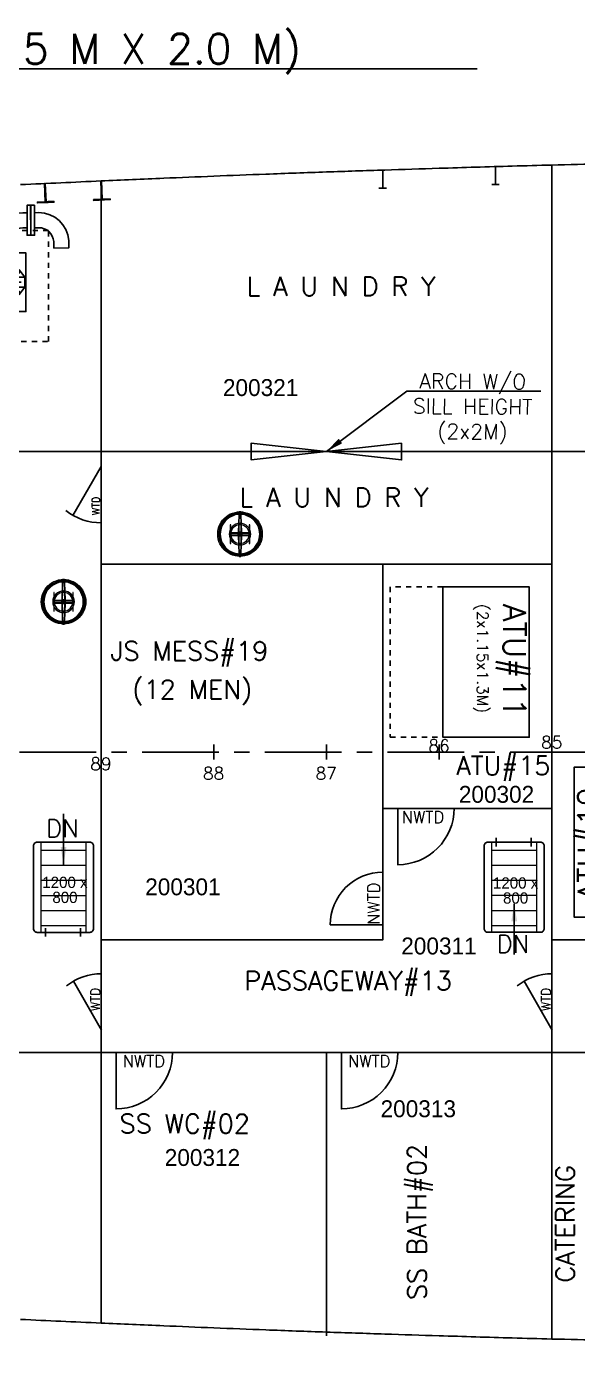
# Model space of a CAD drawing. Header units: inches. Extents: x -439515 to 171412, y -8673 to 415183.
# Drawn here: x 30484 to 36769, y 83906 to 99137 of the extents above; entities that cross this region are included whole.
import ezdxf
from ezdxf.enums import TextEntityAlignment as Align

# ---------------------------------------------------------------- set-up
doc = ezdxf.new("R2010")
doc.units = ezdxf.units.IN
doc.header["$LTSCALE"] = 700
doc.header["$MEASUREMENT"] = 0
doc.linetypes.add('CENTER', pattern=[2, 1.25, -0.25, 0.25, -0.25])
doc.linetypes.add('DOT', pattern=[0.2, 0.1, -0.1])
for name, color, linetype in [('00', 7, 'Continuous'), ('01', 7, 'Continuous'), ('2 DECK', 7, 'Continuous'), ('3 DECK', 7, 'Continuous'), ('COMPT.NOS', 4, 'Continuous'), ('COMPTNAME', 7, 'Continuous'), ('Escape scuttle', 30, 'Continuous'), ('Escape scuttle-RefEdit0', 30, 'Continuous'), ('HATCHES', 7, 'Continuous'), ('LIGHT_BULKHEADS', 7, 'Continuous'), ('UP-DOWN', 7, 'Continuous')]:
    doc.layers.add(name, color=color, linetype=linetype)
doc.layers.add('LADDER', color=7, linetype='Continuous', lineweight=15)
doc.styles.add('ROMANS', font='romans')
doc.styles.add('style1', font='romans.shx', dxfattribs={"height": 250})
doc.dimstyles.get("Standard").update_dxf_attribs({"dimtxt": 150.18, "dimasz": 200.18, "dimexe": 0.8, "dimexo": 0.625, "dimgap": 0.09, "dimtad": 0, "dimtih": 1, "dimtoh": 1, "dimdec": 0, "dimzin": 0, "dimdsep": 46, "dimtxsty": 'Standard', "dimcen": 8.09, "dimclrd": 40, "dimclre": 40, "dimadec": 0, "dimazin": 0, "dimtfac": 1, "dimtdec": 0, "dimtofl": 0, "dimtmove": 0, "dimatfit": 3, "dimfxl": 1, "dimtolj": 1, "dimtzin": 0, "dimarcsym": 0})

# ---------------------------------------------------------------- blocks, each defined once
blk = doc.blocks.new('A$C49E2739F')
at = {"layer": 'LADDER', "color": 3}
for p, q in [((112, 600), (1312, 600)), ((200, 600), (200, 0)), ((400, 600), (400, 0)), ((600, 600), (600, 0)), ((800, 600), (800, 0)), ((1000, 600), (1000, 0)), ((1200, 600), (1200, 0)), ((112, 0), (1312, 0))]:
    blk.add_line(p, q, dxfattribs=at)
blk = doc.blocks.new('WT DOORS')
at = {"color": 7}
blk.add_line((30323, -121880), (29948, -121230), dxfattribs=at)
at = {"linetype": 'ByBlock'}
blk.add_arc((30323, -121880), 750, 89.9395, 128.584, dxfattribs=at)
blk = doc.blocks.new('atu11plan1')
at = {"layer": '01', "color": 3, "linetype": 'ByBlock'}
blk.add_lwpolyline([(96688, 107991), (98688, 107991), (98688, 109141), (96688, 109141)], close=True, dxfattribs=at)
at = {"layer": '01', "color": 4, "linetype": 'DOT'}
blk.add_lwpolyline([(96688, 107991), (96688, 107291), (98688, 107291), (98688, 107991)], dxfattribs=at)
at = {"insert": (96915, 109096), "char_height": 400, "width": 1855.09, "attachment_point": 1, "style": 'ROMANS'}
blk.add_mtext('{\\H0.75x;ATU#11\\P\\H0.5x;(2x1.15x1.3M)\\P }', dxfattribs=at)
blk = doc.blocks.new('atu10')
at = {"layer": '01', "color": 3, "linetype": 'ByBlock'}
blk.add_lwpolyline([(99332, 104003), (101332, 104003), (101332, 105153), (99332, 105153)], close=True, dxfattribs=at)
at = {"layer": '01', "color": 4, "linetype": 'DOT'}
blk.add_lwpolyline([(99332, 104003), (99332, 103303), (101332, 103303), (101332, 104003)], dxfattribs=at)
at = {"insert": (99559, 105108), "char_height": 400, "width": 1855.09, "attachment_point": 1, "style": 'ROMANS'}
blk.add_mtext('{\\H0.75x;ATU#10\\P\\H0.5x;(2x1.15x1.3M)\\P \\H0.8889x;}', dxfattribs=at)
blk = doc.blocks.new('pumpplan1')
at = {"color": 3}
for p, q in [((1678, -52), (1818, -52)), ((1678, -80), (1958, -80)), ((1743, -52), (1743, -80)), ((1749, -87), (1748, -80)), ((1788, -382), (1788, -116)), ((1788, -116), (1818, -116)), ((1958, -52), (1818, -52)), ((1848, -116), (1818, -116)), ((1848, -382), (1848, -116)), ((1887, -87), (1889, -80)), ((1893, -52), (1893, -80)), ((1483, -312), (1608, -312)), ((1692, -382), (1692, -270)), ((1692, -270), (1818, -270)), ((1846, -242), (1788, -242)), ((1944, -270), (1818, -270)), ((1944, -382), (1944, -270)), ((2056, -218), (2028, -218)), ((2143, -317), (2028, -317)), ((2143, -317), (2066, -218)), ((1483, -452), (1499, -452)), ((1499, -452), (1581, -482)), ((1608, -482), (1581, -482)), ((1692, -382), (1692, -494)), ((1692, -494), (1818, -494)), ((1788, -382), (1788, -648)), ((1846, -522), (1788, -522)), ((1818, -438), (1804, -438)), ((1804, -438), (1804, -468)), ((1804, -468), (1818, -468)), ((1818, -438), (1832, -438)), ((1832, -468), (1818, -468)), ((1944, -494), (1818, -494)), ((1818, -522), (1846, -522)), ((1832, -438), (1832, -468)), ((1848, -382), (1848, -648)), ((1944, -382), (1944, -494)), ((2028, -382), (2056, -382)), ((2143, -447), (2028, -447)), ((2066, -382), (2080, -382)), ((2080, -382), (2066, -382)), ((2143, -447), (2066, -547)), ((2080, -382), (2094, -382)), ((1774, -722), (1787, -677)), ((1788, -648), (1818, -648)), ((1848, -648), (1818, -648)), ((1863, -722), (1849, -677)), ((2066, -547), (2028, -547)), ((1700, -750), (1700, -722)), ((1700, -722), (1818, -722)), ((1818, -750), (1700, -750)), ((1700, -750), (1700, -778)), ((1700, -778), (1756, -778)), ((1756, -778), (1718, -897)), ((1936, -722), (1818, -722)), ((1818, -750), (1936, -750)), ((1936, -778), (1880, -778)), ((1880, -778), (1918, -897)), ((1936, -750), (1936, -722)), ((1936, -750), (1936, -778)), ((1650, -925), (1650, -897)), ((1650, -897), (1718, -897)), ((1986, -925), (1650, -925)), ((1986, -897), (1918, -897)), ((1986, -925), (1986, -897))]:
    blk.add_line(p, q, dxfattribs=at)
blk.add_lwpolyline([(1958, -80), (1958, -14), (1898, -14), (1910, 70), (1958, 70), (1958, 84), (1958, 98), (1678, 98), (1678, 84), (1678, 70), (1726, 70), (1738, -14), (1678, -14), (1678, -80)], dxfattribs=at)
for points in [[(1608, -677), (2028, -677), (2028, -87), (1608, -87)], [(1468, -460), (1483, -460), (1483, -305), (1468, -305)], [(1558, -382), (1568, -382), (1568, -282), (1558, -282)], [(1563, -382), (1573, -382), (1573, -282), (1563, -282)], [(2056, -263), (2066, -263), (2066, -218), (2056, -218)], [(2143, -452), (2158, -452), (2158, -312), (2143, -312)], [(2056, -502), (2066, -502), (2066, -547), (2056, -547)]]:
    blk.add_lwpolyline(points, close=True, dxfattribs=at)
blk = doc.blocks.new('drive1')
at = {"color": 4}
for p, q in [((-90, -298), (-90, -293)), ((-90, -293), (-74, -293)), ((-74, -298), (-90, -298)), ((-90, -303), (-90, -298)), ((-74, -303), (-90, -303)), ((-74, -354), (-88, -354)), ((-88, -354), (-88, -382)), ((-88, -354), (-88, -359)), ((-74, -312), (-74, -284)), ((-74, -284), (-46, -284)), ((-74, -293), (-74, -303)), ((-74, -382), (-74, -312)), ((-74, -382), (-74, -354)), ((-46, -284), (-46, -270)), ((-46, -270), (-14, -270)), ((-14, -270), (-14, -284)), ((-14, -284), (14, -284)), ((14, -284), (14, -256)), ((14, -256), (28, -256)), ((14, -284), (14, -382)), ((28, -256), (28, -508)), ((28, -256), (42, -256)), ((42, -508), (42, -256)), ((42, -256), (56, -256)), ((56, -256), (56, -382)), ((56, -256), (56, -284)), ((56, -284), (112, -284)), ((112, -284), (112, -382)), ((126, -298), (112, -298)), ((126, -382), (126, -298)), ((126, -298), (126, -326)), ((126, -326), (154, -326)), ((154, -326), (154, -382)), ((154, -326), (224, -326)), ((224, -326), (224, -438)), ((-116, -364), (-102, -359)), ((-116, -364), (-116, -382)), ((-116, -400), (-116, -382)), ((-116, -400), (-102, -405)), ((-88, -359), (-102, -359)), ((-102, -359), (-102, -382)), ((-102, -359), (-102, -364)), ((-102, -405), (-102, -382)), ((-102, -405), (-102, -400)), ((-88, -405), (-102, -405)), ((-74, -461), (-90, -461)), ((-90, -461), (-90, -466)), ((-74, -466), (-90, -466)), ((-90, -466), (-90, -471)), ((-90, -471), (-74, -471)), ((-88, -410), (-88, -382)), ((-88, -410), (-88, -405)), ((-74, -410), (-88, -410)), ((-74, -382), (-74, -452)), ((-74, -452), (-74, -480)), ((-74, -480), (-46, -480)), ((-46, -480), (-46, -494)), ((-46, -494), (-14, -494)), ((-14, -494), (-14, -480)), ((-14, -480), (14, -480)), ((14, -480), (14, -382)), ((14, -480), (14, -508)), ((14, -508), (56, -508)), ((28, -508), (42, -508)), ((56, -508), (56, -382)), ((56, -480), (112, -480)), ((112, -480), (112, -382)), ((126, -466), (112, -466)), ((126, -382), (126, -466)), ((126, -438), (154, -438)), ((154, -438), (154, -382)), ((154, -438), (224, -438))]:
    blk.add_line(p, q, dxfattribs=at)
blk.add_lwpolyline([(-32, -366), (-46, -374), (-46, -390), (-32, -398), (-18, -390), (-18, -374)], close=True, dxfattribs=at)
blk = doc.blocks.new('shoe')
at = {"color": 2}
for p, q in [((5358, 1349), (5358, 1394)), ((5358, 1394), (5361, 1394)), ((5358, 1349), (5358, 1304)), ((5358, 1304), (5361, 1304)), ((5389, 1394), (5361, 1394)), ((5389, 1304), (5361, 1304)), ((5473, 1399), (5389, 1399)), ((5389, 1399), (5389, 1394)), ((5389, 1394), (5389, 1304)), ((5389, 1299), (5389, 1304)), ((5473, 1299), (5389, 1299)), ((5473, 1394), (5473, 1399)), ((5501, 1394), (5473, 1394)), ((5473, 1394), (5473, 1304)), ((5501, 1304), (5473, 1304)), ((5473, 1304), (5473, 1299)), ((5501, 1349), (5501, 1394)), ((5501, 1349), (5501, 1304))]:
    blk.add_line(p, q, dxfattribs=at)
for centre, radius in [((5372, 1349), 6.5), ((5430, 1349), 18), ((5487, 1349), 6.5)]:
    blk.add_circle(centre, radius, dxfattribs=at)
blk = doc.blocks.new('tt')
for p, q in [((-644, 288), (-644, 214)), ((-502, 282), (-502, 287)), ((-502, 287), (-466, 280)), ((-502, 282), (-502, 282)), ((-480, 254), (-496, 254)), ((-496, 254), (-496, 247)), ((-480, 251), (-480, 254)), ((-466, 251), (-480, 251)), ((-466, 280), (-466, 288)), ((-466, 288), (-459, 288)), ((-466, 245), (-466, 280)), ((-466, 251), (-466, 251)), ((-459, 245), (-466, 245)), ((-459, 288), (-459, 245)), ((-459, 281), (-451, 281)), ((-452, 276), (-459, 276)), ((-459, 276), (-459, 256)), ((-459, 256), (-450, 256)), ((-450, 252), (-459, 252)), ((-451, 281), (-452, 276)), ((-452, 276), (-405, 276)), ((-450, 256), (-450, 252)), ((-407, 232), (-417, 155)), ((-405, 276), (-378, 276)), ((-399, 269), (-399, 269)), ((-399, 269), (-399, 260)), ((-399, 260), (-395, 260)), ((-399, 260), (-399, 253)), ((-376, 253), (-399, 253)), ((-373, 232), (-383, 150)), ((-381, 260), (-376, 260)), ((-378, 276), (-148, 276)), ((-376, 260), (-376, 253)), ((-373, 232), (-335, 239)), ((-329, 244), (-370, 240)), ((-335, 239), (-335, 203)), ((-329, 196), (-329, 244)), ((-314, 232), (-324, 186)), ((-292, 278), (-315, 278)), ((-315, 278), (-313, 255)), ((-312, 245), (-312, 245)), ((-309, 185), (-292, 258)), ((-292, 258), (-292, 278)), ((-292, 258), (-256, 258)), ((-256, 258), (-272, 185)), ((-239, 246), (-259, 247)), ((-211, 255), (-228, 255)), ((-196, 255), (-211, 255)), ((-196, 207), (-196, 255)), ((-196, 251), (-90, 251)), ((-148, 276), (-148, 251)), ((-148, 251), (-148, 276)), ((-148, 276), (-134, 276)), ((-134, 276), (-134, 251)), ((-134, 251), (-134, 276)), ((-134, 276), (-75, 276)), ((-95, 288), (-95, 303)), ((-95, 303), (-77, 303)), ((-75, 288), (-95, 288)), ((-92, 317), (-92, 330)), ((-92, 330), (-66, 330)), ((-77, 317), (-92, 317)), ((-90, 259), (-90, 204)), ((-90, 259), (-27, 259)), ((-77, 303), (-77, 317)), ((-75, 276), (-75, 288)), ((-66, 330), (-50, 330)), ((-38, 318), (-56, 318)), ((-56, 318), (-56, 303)), ((-56, 311), (-2, 311)), ((-56, 303), (-39, 303)), ((-39, 289), (-56, 289)), ((-56, 289), (-56, 276)), ((-56, 276), (-56, 259)), ((-50, 330), (-52, 330)), ((-52, 330), (-38, 330)), ((-39, 303), (-39, 289)), ((-38, 330), (-38, 318)), ((-2, 311), (-2, 254)), ((-2, 275), (8, 275)), ((8, 260), (3, 252)), ((8, 275), (8, 260)), ((-644, 214), (-675, 214)), ((-675, 214), (-675, 98)), ((-644, 165), (-675, 165)), ((-644, 194), (-660, 214)), ((-644, 165), (-644, 194)), ((-644, 98), (-644, 165)), ((-415, 172), (-488, 174)), ((-487, 220), (-408, 220)), ((-409, 211), (-483, 212)), ((-483, 184), (-413, 183)), ((-415, 172), (-415, 172)), ((-409, 211), (-409, 211)), ((-375, 216), (-335, 216)), ((-335, 221), (-374, 221)), ((-335, 203), (-343, 203)), ((-343, 203), (-343, 196)), ((-343, 196), (-329, 196)), ((-335, 216), (-335, 221)), ((-324, 185), (-306, 199)), ((-324, 186), (-324, 185)), ((-272, 185), (-309, 185)), ((-266, 214), (-239, 217)), ((-196, 207), (-228, 207)), ((-90, 212), (-196, 212)), ((-90, 204), (-60, 204)), ((-87, 188), (-87, 204)), ((-87, 204), (-75, 204)), ((-87, 100), (-87, 188)), ((-75, 176), (-87, 176)), ((-87, 176), (-75, 176)), ((-75, 150), (-87, 150)), ((-87, 150), (-75, 150)), ((-75, 204), (-75, 176)), ((-75, 176), (-75, 150)), ((-75, 150), (-75, 100)), ((-41, 166), (-41, 196)), ((0, 166), (-41, 166)), ((0, 166), (41, 166)), ((87, 227), (30, 227)), ((41, 166), (41, 195)), ((87, 188), (87, 227)), ((87, 100), (87, 188)), ((-613, 98), (-619, 98)), ((-613, 98), (-613, -65)), ((-87, 90), (-93, 90)), ((-93, 90), (-93, 81)), ((-68, 81), (-93, 81)), ((-87, 90), (-87, 100)), ((-87, 100), (-33, 100)), ((87, 100), (33, 100)), ((68, 81), (93, 81)), ((87, 90), (87, 100)), ((87, 90), (93, 90)), ((93, 90), (93, 81)), ((-666, -136), (-666, -113)), ((-666, -113), (-653, -113)), ((-653, -113), (-653, -65)), ((-653, -113), (-653, -129)), ((-639, -65), (-639, -182)), ((-631, -181), (-631, -65)), ((-619, -106), (-625, -113)), ((-625, -113), (-613, -113)), ((-613, -43), (-619, -43)), ((-619, -65), (-619, -106)), ((-613, -65), (-613, -181)), ((-175, -93), (-191, -108)), ((-191, -108), (-191, -122)), ((-141, -59), (-175, -59)), ((-175, -59), (-175, -93)), ((-139, -57), (-171, -122)), ((-161, -127), (-131, -64)), ((-157, -129), (-127, -66)), ((-157, -129), (-127, -66)), ((-149, -113), (-144, -114)), ((-117, -100), (-142, -98)), ((-127, -45), (-127, -45)), ((-117, -201), (-117, -100)), ((-117, -100), (-102, -100)), ((-106, -201), (-106, -100)), ((-102, -100), (-102, -140)), ((-68, -81), (-93, -81)), ((-93, -90), (-93, -81)), ((-87, -90), (-93, -90)), ((-87, -90), (-87, -100)), ((-87, -100), (-33, -100)), ((-87, -100), (-87, -177)), ((87, -100), (33, -100)), ((68, -81), (93, -81)), ((87, -90), (87, -100)), ((87, -90), (93, -90)), ((87, -100), (87, -177)), ((93, -90), (93, -81)), ((-639, -152), (-666, -136)), ((-653, -129), (-639, -129)), ((-639, -182), (-631, -181)), ((-613, -181), (-631, -181)), ((-191, -122), (-171, -122)), ((-177, -169), (-177, -185)), ((-143, -127), (-175, -162)), ((-171, -122), (-157, -129)), ((-138, -129), (-171, -177)), ((-171, -177), (-171, -183)), ((-171, -177), (-117, -177)), ((-152, -118), (-152, -118)), ((-152, -118), (-147, -118)), ((-96, -201), (-117, -201)), ((-102, -140), (-87, -140)), ((-90, -181), (-100, -181)), ((-100, -181), (-100, -185)), ((-100, -185), (-96, -185)), ((-96, -185), (-96, -217)), ((-96, -185), (0, -185)), ((-87, -177), (-90, -177)), ((-90, -177), (-90, -181)), ((-90, -181), (0, -181)), ((-87, -119), (-87, -139)), ((-87, -177), (0, -177)), ((-86, -227), (0, -227)), ((87, -177), (0, -177)), ((90, -181), (0, -181)), ((96, -185), (0, -185)), ((86, -227), (0, -227)), ((87, -177), (90, -177)), ((90, -177), (90, -181)), ((90, -181), (100, -181)), ((100, -185), (96, -185)), ((96, -185), (96, -217)), ((100, -181), (100, -185))]:
    blk.add_line(p, q)
for points in [[(-644, 152), (-644, 288), (-606, 288), (-606, 275), (-581, 275), (-581, 237)], [(-554, 282), (-554, 244)], [(-502, 235), (-502, 247), (-492, 247), (-492, 227)], [(-319, 234), (-319, 209), (-335, 209), (-335, 239), (-321, 239)], [(-524, 36), (-524, -45), (-600, -45), (-600, 17), (-600, 24), (-597, 27)]]:
    blk.add_lwpolyline(points)
for points in [[(-606, 282), (-502, 282), (-502, 247, 0.148701), (-606, 225)], [(-608, 221), (-608, 141), (-579, 141), (-579, 217, -0.337032), (-576, 221), (-556, 226)], [(-516, 27, 0.137542), (-518, 17), (-518, -45), (-442, -45), (-442, 36)], [(-434, 27, 0.199614), (-437, 17), (-437, -45), (-361, -45), (-361, 36)], [(-353, 27, 0.075895), (-355, 24), (-355, 17), (-355, -45), (-279, -45), (-279, 36)], [(-271, 27, 0.210104), (-274, 17), (-274, -45), (-198, -45), (-198, 36)], [(-190, 27, 0.129682), (-193, 17), (-193, -45), (-117, -45), (-117, 36)]]:
    blk.add_lwpolyline(points, format="xyb")
for points in [[(-23, 294), (-34, 288), (-34, 275), (-23, 269), (-12, 275), (-12, 288)], [(-90, 212), (-90, 212), (-90, 212), (-90, 212)], [(-737, -65), (-619, -65), (-619, 17), (-619, 98), (-737, 98), (-737, 17)], [(-555, -60), (-220, -60), (-220, -120), (-555, -120)], [(-171, -122), (-267, -122), (-267, -177), (-171, -177)]]:
    blk.add_lwpolyline(points, close=True)
for centre, radius in [((-524, 198), 43), ((-23, 284), 9.29), ((-524, 198), 13.7), ((-343, 196), 13.6), ((-343, 196), 6.8), ((-695, 17), 20.5), ((-695, 17), 19), ((0, 0), 105), ((0, 0), 98.8), ((0, 0), 52.8)]:
    blk.add_circle(centre, radius)
for centre, radius, start, end in [((-388, 237), 19.7, 126.552, 196.8618), ((-388, 269), 11.6, 142.9686, 33.7473), ((-387, 240), 17, 329.1667, 49.2876), ((-309, 243), 12.6, 108.3292, 245.6735), ((-231, 247), 8.39, 68.8739, 188.7861), ((-29, 190), 69.6, 355.995, 88.5414), ((-604, 221), 4.22, 118.7284, 180), ((-398, 166), 21.2, 206.0719, 313.2387), ((-230, 216), 9.01, 174.2942, 285.1104), ((-55, 188), 16.6, 26.2637, 106.5127), ((-146, -123), 10, 325.514, 78.6235), ((-167, -169), 10, 138.0318, 180), ((-169, -183), 8.62, 199.1228, 36.9788), ((-147, -123), 5, 318.0318, 86.359), ((-86, -217), 10, 180, 270), ((86, -217), 10, 270, 0)]:
    blk.add_arc(centre, radius, start, end)
for points in [[(-597, 27), (-574, 39), (-550, 49), (-524, 36)], [(-516, 27), (-492, 39), (-468, 49), (-442, 36)], [(-434, 27), (-410, 39), (-387, 49), (-361, 36)], [(-353, 27), (-329, 39), (-305, 49), (-279, 36)], [(-271, 27), (-247, 39), (-223, 49), (-198, 36)], [(-190, 27), (-166, 39), (-142, 49), (-117, 36)]]:
    blk.add_open_spline(points, degree=3)
blk = doc.blocks.new('ddfirepumpaftplan11')
at = {"color": 3}
blk.add_line((-58289, 96037), (-60291, 96037), dxfattribs=at)
blk.add_lwpolyline([(-60291, 95257), (-58289, 95257), (-58289, 96037), (-60291, 96037)], close=True, dxfattribs=at)
at = {"layer": '01', "color": 4, "linetype": 'DOT'}
blk.add_lwpolyline([(-60591, 94857), (-57989, 94857), (-57989, 96337), (-60591, 96337)], close=True, dxfattribs=at)
at = {"xscale": 1.550751999995555, "yscale": 1.550751999995555, "zscale": 1.550752}
blk.add_blockref('tt', (-58897, 95610), dxfattribs=at)
for name, p in [('pumpplan1', (-60447, 96030)), ('shoe', (-65519, 94689)), ('shoe', (-64979, 94689)), ('shoe', (-64449, 94689)), ('shoe', (-63919, 94689)), ('drive1', (-60259, 96030))]:
    blk.add_blockref(name, p)
at = {"xscale": -1, "rotation": 180}
for p in [(-65519, 96606), (-64979, 96606), (-64449, 96606), (-63919, 96606)]:
    blk.add_blockref('shoe', p, dxfattribs=at)
blk = doc.blocks.new('A$C1959151D')
at = {"layer": 'Escape scuttle-RefEdit0', "color": 3, "lineweight": 0}
for p, q in [((285, 554), (285, 559)), ((309, 559), (285, 559)), ((309, 554), (309, 559)), ((297, 421), (297, 441)), ((297, 441), (297, 421)), ((308, 423), (310, 322)), ((153, 297), (173, 297)), ((173, 297), (153, 297)), ((171, 308), (272, 310)), ((272, 310), (272, 284)), ((317, 317), (277, 317)), ((277, 277), (317, 277)), ((310, 322), (284, 322)), ((286, 171), (284, 272)), ((284, 272), (310, 272)), ((285, 309), (285, 285)), ((286, 309), (285, 309)), ((285, 285), (286, 285)), ((309, 278), (285, 278)), ((285, 272), (285, 278)), ((285, 272), (309, 272)), ((286, 309), (286, 285)), ((291, 309), (286, 309)), ((286, 285), (291, 285)), ((303, 321), (291, 321)), ((291, 278), (291, 321)), ((291, 309), (291, 285)), ((297, 309), (291, 309)), ((291, 285), (297, 285)), ((291, 278), (303, 278)), ((297, 309), (297, 285)), ((303, 309), (297, 309)), ((297, 285), (303, 285)), ((303, 278), (303, 321)), ((303, 285), (303, 309)), ((308, 309), (303, 309)), ((303, 285), (308, 285)), ((308, 285), (308, 309)), ((309, 309), (308, 309)), ((308, 285), (309, 285)), ((309, 285), (309, 309)), ((309, 285), (309, 309)), ((309, 272), (309, 278)), ((322, 284), (322, 310)), ((423, 286), (322, 284)), ((421, 297), (441, 297)), ((441, 297), (421, 297)), ((285, 40), (285, 35)), ((285, 35), (309, 35)), ((297, 173), (297, 153)), ((297, 153), (297, 173)), ((297, 0), (297, 35)), ((297, 0), (297, 35)), ((297, 16), (297, 22)), ((297, 16), (297, 22)), ((297, 0), (297, 15)), ((297, 0), (297, 15)), ((309, 40), (309, 35))]:
    blk.add_line(p, q, dxfattribs=at)
for points in [[(231, 7), (199, 17), (168, 29), (139, 46), (112, 65), (87, 87), (65, 112), (46, 139), (29, 168), (17, 199), (7, 231), (2, 264), (0, 297), (2, 330), (7, 363), (17, 395), (29, 426), (46, 455), (65, 482), (87, 507), (112, 529), (139, 548), (168, 565), (199, 577), (231, 587)], [(231, 7), (199, 17), (168, 29), (139, 46), (112, 65), (87, 87), (65, 112), (46, 139), (29, 168), (17, 199), (7, 231), (2, 264), (0, 297), (2, 330), (7, 363), (17, 395), (29, 426), (46, 455), (65, 482), (87, 507), (112, 529), (139, 548), (168, 565), (199, 577), (231, 587)], [(360, 572), (329, 577), (297, 579), (265, 577), (234, 572), (204, 563), (175, 551), (147, 536), (121, 518), (97, 497), (76, 473), (58, 447), (43, 419), (31, 390), (22, 360), (17, 329), (15, 297), (17, 265), (22, 234), (31, 204), (43, 175), (58, 147), (76, 121), (97, 97), (121, 76), (147, 58), (175, 43), (204, 31), (234, 22), (265, 17), (297, 15), (297, 0), (264, 2), (231, 7)], [(235, 23), (204, 32), (175, 44), (148, 59), (122, 78), (99, 99), (78, 122), (59, 148), (44, 175), (32, 204), (23, 235), (18, 266), (16, 297), (18, 328), (23, 359), (32, 390), (44, 419), (59, 446), (78, 472), (99, 495), (122, 516), (148, 535), (175, 550), (204, 562), (235, 571)], [(358, 565), (328, 570), (297, 572), (266, 570), (236, 565), (206, 556), (178, 545), (151, 530), (126, 512), (103, 491), (82, 468), (64, 443), (49, 416), (38, 388), (29, 358), (24, 328), (22, 297), (24, 266), (29, 236), (38, 206), (49, 178), (64, 151), (82, 126), (103, 103), (126, 82), (151, 64), (178, 49), (206, 38), (236, 29), (266, 24), (297, 22), (297, 16), (266, 18), (235, 23)], [(360, 552), (329, 557), (297, 559), (265, 557), (234, 552), (204, 542), (175, 529), (148, 513), (123, 493), (101, 471), (81, 446), (65, 419), (52, 390), (42, 360), (37, 329), (35, 297), (37, 265), (42, 234), (52, 204), (65, 175), (81, 148), (101, 123), (123, 101), (148, 81), (175, 65), (204, 52), (234, 42), (265, 37), (297, 35), (297, 0), (264, 2), (231, 7)], [(231, 587), (264, 592), (297, 594), (330, 592), (363, 587), (395, 577), (426, 565), (455, 548), (482, 529), (507, 507), (529, 482), (548, 455), (565, 426), (577, 395), (587, 363), (592, 330), (594, 297), (592, 264), (587, 231), (577, 199), (565, 168), (548, 139), (529, 112), (507, 87), (482, 65), (455, 46), (426, 29), (395, 17), (363, 7), (330, 2), (297, 0)], [(231, 587), (264, 592), (297, 594), (330, 592), (363, 587), (395, 577), (426, 565), (455, 548), (482, 529), (507, 507), (529, 482), (548, 455), (565, 426), (577, 395), (587, 363), (592, 330), (594, 297), (592, 264), (587, 231), (577, 199), (565, 168), (548, 139), (529, 112), (507, 87), (482, 65), (455, 46), (426, 29), (395, 17), (363, 7), (330, 2), (297, 0)], [(235, 571), (266, 576), (297, 578), (328, 576), (359, 571), (390, 562), (419, 550), (446, 535), (472, 516), (495, 495), (516, 472), (535, 446), (550, 419), (562, 390), (571, 359), (576, 328), (578, 297), (576, 266), (571, 235), (562, 204), (550, 175), (535, 148), (516, 122), (495, 99), (472, 78), (446, 59), (419, 44), (390, 32), (359, 23), (328, 18), (297, 16)], [(285, 559), (277, 322), (277, 317)], [(277, 317), (285, 554), (309, 554), (317, 317)], [(285, 594), (285, 554), (309, 554), (309, 594), (285, 594)], [(317, 317), (317, 322), (309, 559)], [(358, 29), (388, 38), (416, 49), (443, 64), (468, 82), (491, 103), (512, 126), (530, 151), (545, 178), (556, 206), (565, 236), (570, 266), (572, 297), (570, 328), (565, 358), (556, 388), (545, 416), (530, 443), (512, 468), (491, 491), (468, 512), (443, 530), (416, 545), (388, 556), (358, 565)], [(360, 22), (390, 31), (419, 43), (447, 58), (473, 76), (497, 97), (518, 121), (536, 147), (551, 175), (563, 204), (572, 234), (577, 265), (579, 297), (577, 329), (572, 360), (563, 390), (551, 419), (536, 447), (518, 473), (497, 497), (473, 518), (447, 536), (419, 551), (390, 563), (360, 572)], [(360, 42), (390, 52), (419, 65), (446, 81), (471, 101), (493, 123), (513, 148), (529, 175), (542, 204), (552, 234), (557, 265), (559, 297), (557, 329), (552, 360), (542, 390), (529, 419), (513, 446), (493, 471), (471, 493), (446, 513), (419, 529), (390, 542), (360, 552)], [(167, 421), (167, 173), (173, 173), (173, 421), (167, 421)], [(284, 322), (286, 423), (308, 423)], [(421, 421), (421, 173), (427, 173), (427, 421), (421, 421)], [(272, 284), (171, 286), (171, 308)], [(173, 316), (173, 310), (421, 310), (421, 316), (173, 316)], [(173, 284), (173, 278), (421, 278), (421, 284), (173, 284)], [(272, 284), (274, 284), (274, 310), (272, 310)], [(277, 277), (277, 272), (285, 35)], [(317, 277), (309, 40), (285, 40), (277, 277)], [(284, 322), (284, 320), (310, 320), (310, 322)], [(310, 272), (310, 274), (284, 274), (284, 272)], [(310, 272), (308, 171), (286, 171)], [(309, 35), (317, 272), (317, 277)], [(322, 310), (320, 310), (320, 284), (322, 284)], [(322, 310), (423, 308), (423, 286)], [(285, 40), (285, 0), (309, 0), (309, 40), (285, 40)], [(297, 35), (329, 37), (360, 42)], [(297, 22), (328, 24), (358, 29)], [(297, 15), (329, 17), (360, 22)]]:
    blk.add_lwpolyline(points, dxfattribs=at)
for points in [[(297, 22, 0.999999), (297, 572, 0.999999), (297, 22, 0.999999)], [(297, 272, 1), (297, 322, 1), (297, 272, 1)], [(297, 272, 1), (297, 322, 1), (297, 272, 1)], [(297, 272, 1), (297, 322, 1), (297, 272, 1)], [(297, 285, 1), (297, 309, 1), (297, 285, 1)]]:
    blk.add_lwpolyline(points, format="xyb", dxfattribs=at)
for radius, start, end in [(144, 90, 180.0001), (124, 90, 180), (144, 359.9999, 90), (124, 0, 90), (144, 179.9999, 270), (124, 180, 270), (144, 270, 0.0001), (124, 270, 0)]:
    blk.add_arc((297, 297), radius, start, end, dxfattribs=at)

msp = doc.modelspace()

# ---------------------------------------------------------------- linework, layer by layer
at = {"color": 2, "linetype": 'Continuous'}
for p, q in [((34548.5, 97500.7), (34548.5, 97294.9)), ((35834.6, 97540.2), (35834.6, 97334.4)), ((35834.6, 97334.4), (35791.7, 97334.4)), ((35834.6, 97334.4), (35877.4, 97334.4)), ((34548.5, 97294.9), (34505.6, 97294.9)), ((34548.5, 97294.9), (34591.4, 97294.9))]:
    msp.add_line(p, q, dxfattribs=at)
at = {"color": 7}
for p, q in [((36477.6, 84160.5), (36477.6, 97557.9)), ((31333.3, 84342.3), (31333.3, 97376.1)), ((31333.3, 94288.7), (31333.3, 94717.4)), ((36477.6, 94288.7), (26189.1, 94288.7)), ((58340.7, 94288.7), (36477.6, 94288.7)), ((32619.4, 90773.5), (32619.4, 90944.9)), ((33905.5, 90773.5), (33905.5, 90944.9)), ((35191.5, 90773.5), (35191.5, 90944.9)), ((36477.6, 90773.5), (36477.6, 90944.9)), ((36477.6, 87429.7), (21044.8, 87429.7)), ((36477.6, 87429.7), (49981.3, 87429.7))]:
    msp.add_line(p, q, dxfattribs=at)
msp.add_line((31333.3, 93002.6), (36477.6, 93002.6))
at = {"color": 5, "linetype": 'CENTER'}
msp.add_line((13603.7, 90859.2), (147274.5, 90859.2), dxfattribs=at)
at = {"color": 42}
msp.add_line((36477.6, 88715.8), (38406.7, 88715.8), dxfattribs=at)
at = {"color": 7}
msp.add_lwpolyline([(34762.8, 94385.2), (34762.8, 94192.3), (33048.1, 94385.2), (33048.1, 94192.3), (34762.8, 94385.2)], close=True, dxfattribs=at)
at = {"linetype": 'Continuous'}
for points in [[(34720, 90216.2), (34720, 89573.1, 0.4142136), (35363, 90216.2)], [(34548.5, 89487.4, 0.4142136), (33948.3, 88887.2), (34548.5, 88887.2)], [(31504.8, 87429.7), (31504.8, 86786.7, 0.4142136), (32147.9, 87429.7)], [(34076.9, 87429.7), (34076.9, 86786.7, 0.4142136), (34720, 87429.7)]]:
    msp.add_lwpolyline(points, format="xyb", dxfattribs=at)
at = {"layer": '00'}
msp.add_line((33905.5, 87429.7), (33905.5, 84197.4), dxfattribs=at)
msp.add_lwpolyline([(44194, 90859.2), (43229.4, 90859.2), (43229.4, 90859.2), (36477.6, 90859.2)], dxfattribs=at)
at = {"layer": '01', "linetype": 'ByBlock'}
for p, q in [((30691.6, 97347.2), (30701.3, 97130.7)), ((31333.3, 94288.7), (36477.6, 94288.7)), ((34548.5, 90216.2), (36477.6, 90216.2))]:
    msp.add_line(p, q, dxfattribs=at)
for points in [[(30530.8, 97099.8), (30487.9, 97099.8), (30487.9, 96756.8), (30530.8, 96756.8)], [(30529.4, 97099.8), (30572.3, 97100.1), (30575, 96757.2), (30532.1, 96756.8)]]:
    msp.add_lwpolyline(points, close=True, dxfattribs=at)
for points in [[(30098.9, 96694.4), (30098.9, 96608.6), (30270, 96608.6), (30270, 96682.7, -0.3944636), (30441.1, 96842.6), (30487.9, 96842.6), (30487.9, 97014.1), (30441.1, 97014.1, 0.3944636)], [(30964.5, 96697.8), (30965.1, 96612), (30794.1, 96610.7), (30793.5, 96684.8, 0.3944636), (30621.2, 96843.3), (30574.3, 96842.9), (30573, 97014.4), (30619.8, 97014.8, -0.3944636)]]:
    msp.add_lwpolyline(points, format="xyb", close=True, dxfattribs=at)
msp.add_lwpolyline([(34548.5, 93002.6), (34548.5, 88715.8), (31333.3, 88715.8)], dxfattribs=at)
at = {"layer": '2 DECK', "color": 7}
for points in [[(29813.3, 97305.2, 0.0000431), (28761.2, 97251.8, 0.0001231)], [(37063.4, 97572.4, 0.0002622), (36477.6, 97557.9, 0.0008565), (36027.4, 97545.7, 0.0004612), (35191.5, 97521, 0.0005379), (34572.2, 97501.4, 0.0004995), (33905.5, 97479, 0.0006657), (33212.9, 97454.1, 0.0007767), (32619.4, 97431, 0.0005545), (32047.7, 97407.2, 0.0004437), (31333.3, 97376.1, 0.000388), (30414.7, 97334.6, 0.00097)], [(29813.3, 84413.2, -0.0000431), (28761.2, 84466.6, -0.0001231)], [(37063.4, 84146.1, -0.0002622), (36477.6, 84160.5, -0.0008565), (36027.4, 84172.7, -0.0004612), (35191.5, 84197.4, -0.0005379), (34572.2, 84217, -0.0004995), (33905.5, 84239.4, -0.0006657), (33212.9, 84264.3, -0.0007767), (32619.4, 84287.4, -0.0005545), (32047.7, 84311.2, -0.0004437), (31333.3, 84342.3, -0.000388), (30414.7, 84383.8, -0.00097)]]:
    msp.add_lwpolyline(points, format="xyb", dxfattribs=at)
at = {"layer": '3 DECK', "color": 4}
for points in [[(30695.9, 97347.4), (30705.2, 97139.4), (30728.7, 97140.5), (30795.2, 97142.8), (30795.5, 97134.3), (30729, 97131.9), (30607.1, 97126.5), (30606.7, 97135), (30696.6, 97139), (30687.3, 97347.1), (30695.9, 97347.4)], [(31337.6, 97376.3), (31346.9, 97168.3), (31370.4, 97169.3), (31436.9, 97171.7), (31437.3, 97163.1), (31370.7, 97160.8), (31248.8, 97155.3), (31248.4, 97163.9), (31338.3, 97167.9), (31329.1, 97375.9), (31337.6, 97376.3)]]:
    msp.add_lwpolyline(points, dxfattribs=at)
at = {"layer": 'HATCHES'}
for points in [[(30604.6, 88801.5), (31204.7, 88801.5, 0.4142136), (31247.6, 88844.4), (31247.6, 89787.5, 0.4142136), (31204.7, 89830.4), (30604.6, 89830.4, 0.4142136), (30561.7, 89787.5), (30561.7, 88844.4, 0.4142136)], [(35748.8, 88801.8), (36349, 88801.8, 0.4142136), (36391.9, 88844.7), (36391.9, 89787.8, 0.4142136), (36349, 89830.7), (35748.8, 89830.7, 0.4142136), (35706, 89787.8), (35706, 88844.7, 0.4142136)]]:
    msp.add_lwpolyline(points, format="xyb", close=True, dxfattribs=at)
at = {"layer": 'LIGHT_BULKHEADS'}
for p, q in [((35844.4, 89782.5), (35844.4, 89878.8)), ((36240.8, 89782.5), (36240.8, 89878.8)), ((30700.1, 88849.7), (30700.1, 88753.4)), ((31096.6, 88849.7), (31096.6, 88753.4))]:
    msp.add_line(p, q, dxfattribs=at)

# ---------------------------------------------------------------- block references
at = {"color": 2, "yscale": 0.8573749999999999, "zscale": 0.8573749999999999}
for p, xscale, rotation in [((5335.4, -10379.3), -0.8573749999999999, 180), ((5776.6, 192291.4), 0.8573749999999999, 359.7601371229679), ((10920.9, 192291.4), 0.8573749999999999, 359.7601371229679)]:
    msp.add_blockref('WT DOORS', p, dxfattribs=dict(at, xscale=xscale, rotation=rotation))
at = {"layer": '01', "linetype": 'ByBlock', "xscale": 0.8573749999999999, "yscale": 0.8573749999999999, "zscale": 0.8573749999999999}
msp.add_blockref('ddfirepumpaftplan11', (80451.3, 14215.4), dxfattribs=at)
at = {"layer": '01', "linetype": 'ByBlock', "xscale": 0.8573749999999999, "yscale": 0.8573749999999999, "zscale": 0.8573749999999999, "rotation": 270}
msp.add_blockref('atu11plan1', (-57354.4, 175640.7), dxfattribs=at)
at = {"layer": '01', "color": 4, "linetype": 'ByBlock', "xscale": 0.8573749999999999, "yscale": 0.8573749999999999, "zscale": 0.8573749999999999, "rotation": 90}
msp.add_blockref('atu10', (126890.5, 3808.2), dxfattribs=at)
at = {"layer": 'Escape scuttle', "linetype": 'Continuous', "ltscale": 0.2, "xscale": 0.8573749999999999, "yscale": 0.8573749999999999, "zscale": 0.8573749999999999}
for p in [(32664.4, 93091.4), (30650, 92319.4)]:
    msp.add_blockref('A$C1959151D', p, dxfattribs=at)
at = {"layer": 'LIGHT_BULKHEADS', "color": 3, "extrusion": (0, 0, -1), "xscale": 0.8573749999999999, "yscale": 0.8573749999999999, "zscale": -0.8573749999999999, "rotation": 90}
for p in [(-30647.5, 88705.4), (-35791.8, 88705.8)]:
    msp.add_blockref('A$C49E2739F', p, dxfattribs=at)

# ---------------------------------------------------------------- texts
at = {"color": 7, "style": 'ROMANS'}
for s, height, p in [('SHELL OPENING WITH RCS SCREEN ( 5.5 M X 2.0 M)', 342.95, (21269.3, 98713.7)), ('SHELL OPENING WITH RCS SCREEN ( 5.5 M X 2.0 M)', 342.95, (21269.3, 98713.7)), ('NWTD', 135.47, (34766.1, 90049.2, 0)), ('NWTD', 135.47, (31579.9, 87262.7, 0)), ('NWTD', 135.47, (34152, 87262.7, 0))]:
    msp.add_text(s, height=height, dxfattribs=at).set_placement(p)
at = {"linetype": 'Continuous', "style": 'ROMANS'}
msp.add_text('WTD', height=80.64, rotation=90, dxfattribs=at).set_placement((31314, 93564.4))
at = {"color": 7, "style": 'ROMANS'}
for s, p in [('86', (35191.5, 90859.2)), ('85', (36477.7, 90899.5)), ('89', (31331.6, 90653.5)), ('88', (32617.7, 90545.5)), ('87', (33903.7, 90545.5))]:
    msp.add_text(s, height=141.47, dxfattribs=at).set_placement(p, align=Align.CENTER)
for s, height, p in [('NWTD', 135.47, (34512.2, 88889.5, 0)), ('WTD', 101.6, (31317.5, 87904.4)), ('WTD', 101.6, (36461.8, 87904.4))]:
    msp.add_text(s, height=height, rotation=90, dxfattribs=at).set_placement(p)
at = {"layer": '01', "insert": (35574.4, 94774.5), "char_height": 171.475, "width": 1927.6, "attachment_point": 5, "rotation": 359.59873, "style": 'ROMANS'}
msp.add_mtext('ARCH W/O SILL HEIGHT\\P(2x2M)', dxfattribs=at)
msp.add_mtext('ARCH W/O SILL HEIGHT\\P(2x2M)', dxfattribs=at)
at = {"layer": 'COMPT.NOS', "color": 4, "linetype": 'ByBlock', "char_height": 192.91, "width": 1570.243, "attachment_point": 1}
for s, insert in [('200321', (32724.1, 95114.8)), ('200302', (35416.8, 90472.9)), ('200301', (31837, 89417.1)), ('200311', (34759.7, 88742.3)), ('200313', (34523.7, 86884.8)), ('200312', (32060, 86328.4))]:
    msp.add_mtext(s, dxfattribs=dict(at, insert=insert))
at = {"layer": 'COMPTNAME', "color": 4, "linetype": 'ByBlock', "style": 'style1'}
for s, p in [('JS MESS#19', (31441.1, 91904.8)), ('(12 MEN)', (31689.2, 91466.3))]:
    msp.add_text(s, height=214.34, dxfattribs=at).set_placement(p)
at = {"layer": 'COMPTNAME', "color": 7, "style": 'style1'}
for s, height, p in [('ATU#15', 214.34, (36462, 90598)), ('PASSAGEWAY#13', 214.344, (35337.9, 88143.1))]:
    msp.add_text(s, height=height, dxfattribs=at).set_placement(p, align=Align.RIGHT)
at = {"layer": 'COMPTNAME', "color": 7, "linetype": 'ByBlock', "style": 'style1'}
msp.add_text('SS WC#02', height=214.34, dxfattribs=at).set_placement((31544.2, 86510.4))
for s, p in [('SS BATH#02', (35045.4, 84605.5)), ('CATERING ', (36738.8, 84804.7))]:
    msp.add_text(s, height=214.34, rotation=90, dxfattribs=at).set_placement(p)
at = {"layer": 'COMPTNAME', "color": 7, "char_height": 214.344, "width": 4704.947, "attachment_point": 5, "style": 'style1'}
for insert in [(34072.5, 96174.1), (33992.1, 93766)]:
    msp.add_mtext('L A U N D R Y', dxfattribs=dict(at, insert=insert))
at = {"layer": 'HATCHES', "char_height": 128.61, "width": 555.322, "attachment_point": 5, "line_spacing_factor": 0.8}
for insert in [(30920.9, 89285.2), (36065.2, 89278.1)]:
    msp.add_mtext('1200 x 800', dxfattribs=dict(at, insert=insert))
at = {"layer": 'UP-DOWN', "color": 7, "style": 'ROMANS'}
for p in [(30706.3, 89887.2), (35850.1, 88568.8)]:
    msp.add_text('DN', height=201.59, dxfattribs=at).set_placement(p)

# ---------------------------------------------------------------- leaders
for points in [[(21687.9, 96856.2), (21260, 98655.6), (35626.9, 98655.6)], [(33905.5, 94288.7), (34824.3, 94978), (36353.3, 94978)], [(33905.5, 94288.7), (34824.3, 94978), (36353.3, 94978)]]:
    msp.add_leader(points, dimstyle='Standard', override={"dimgap": 0.09, "dimtad": 0})
at = {"color": 3}
for points in [[(30904.7, 89575.1), (30904.7, 90152.8)], [(36048.9, 89127.1), (36048.9, 88549.4)]]:
    msp.add_leader(points, dimstyle='Standard', dxfattribs=at)

doc.saveas('drawing.dxf')
